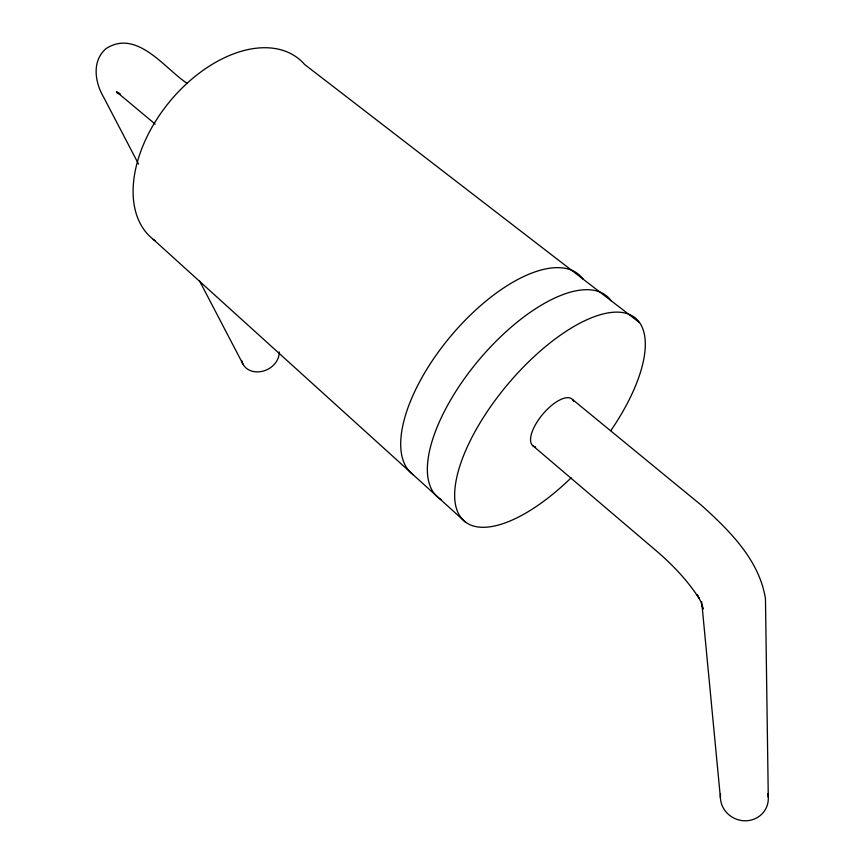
<?xml version="1.0" encoding="UTF-8"?>
<svg xmlns="http://www.w3.org/2000/svg" width="864" height="864" viewBox="0 0 864 864"><rect width="100%" height="100%" fill="white"/><g stroke="black" fill="none" stroke-linecap="round" stroke-linejoin="round"><path stroke-width="1.3" d="M119.221 93.28L116.78 92.556L120.182 94.295M120.344 94.252L116.478 91.778L155.218 124.135M639.425 322.542L304.657 64.508A115.938 73.332 -50.9 0 0 171.202 99.792A115.938 73.332 -50.9 0 0 155.228 240.818M187.434 83.516C165.229 69.293 137.236 28.588 106.11 48.557C91.53 60.998 94.91 82.48 103.702 97.319L138.553 164.084M572.519 399.514L701.287 505.181C729.259 530.356 759.37 559.926 765.461 598.741L768.28 797.267M532.58 445.478L658.53 552.733C673.963 566.244 688.154 581.332 699.268 598.633L697.183 594.745L701.06 602.154L703.037 609.098L702.356 605.426M153.198 239.306L465.75 522.364M199.552 280.93L243.119 364.392M701.687 601.765L720.403 797.731M767.783 793.649A24.149 22.95 23.4 0 1 745.492 820.8A24.149 22.95 23.4 0 1 720.544 794.124M279.148 351.929A19.472 15.93 -25.7 0 1 262.246 371.336A19.472 15.93 -25.7 0 1 241.693 360.472M535.626 446.926A30.467 12.614 -49.9 0 1 542.668 414.331A30.467 12.614 -49.9 0 1 573.707 401.49M571.19 477.77A132.764 55.102 -49.9 0 1 455.609 483.538A132.764 55.102 -49.9 0 1 596.43 315.943A132.764 55.102 -49.9 0 1 610.88 430.542M441.266 499.694A131.339 56.938 -50 0 1 480.298 358.333A131.339 56.938 -50 0 1 610.988 300.629M413.23 474.8A129.935 58.676 -50.1 0 1 453.805 332.575A129.935 58.676 -50.1 0 1 583.168 279.18"/></g></svg>
